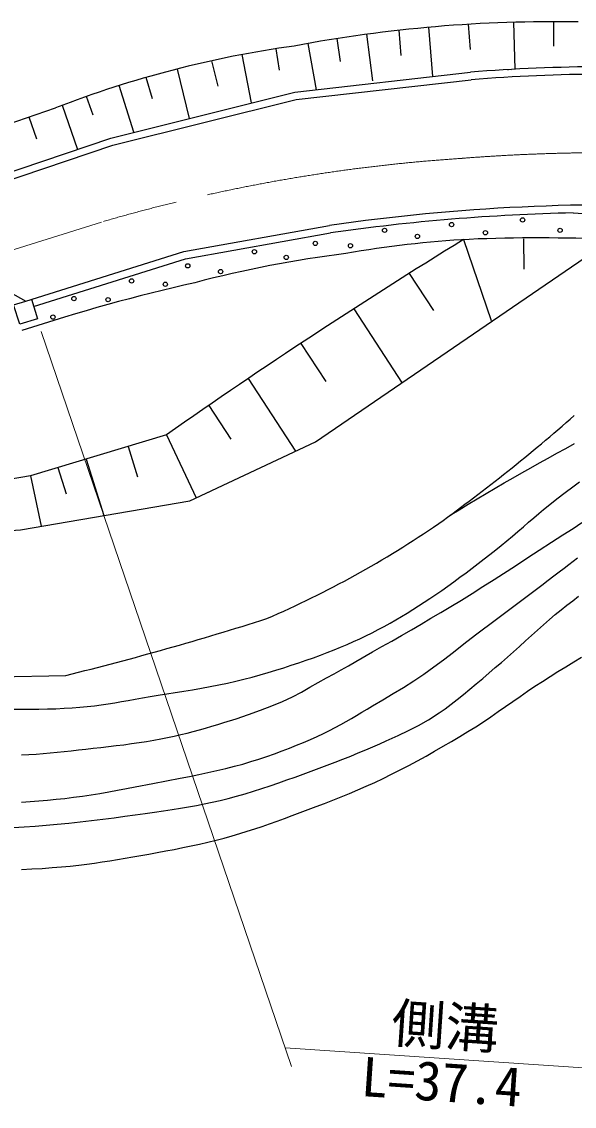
# Model space of a CAD drawing. Units: millimetres, scale not verified. Extents: x 40000 to 680000, y 20000 to 380000.
# Drawn here: x 296295 to 322041, y 272861 to 323385 of the extents above; entities that cross this region are included whole.
import ezdxf
from ezdxf.enums import TextEntityAlignment as Align

# ---------------------------------------------------------------- set-up
doc = ezdxf.new("R2010")
doc.units = ezdxf.units.MM
doc.header["$LTSCALE"] = 1000
doc.linetypes.add('CHAIN', pattern=[18.5, 12, -1.5, 3.5, -1.5])
for name, color, linetype, lineweight in [('M-BGD', 7, 'Continuous', 25), ('M-BMK', 2, 'CHAIN', 13), ('M-STR-HTXT', 7, 'Continuous', 13)]:
    doc.layers.add(name, color=color, linetype=linetype, lineweight=lineweight)
doc.styles.add('ＭＳ ゴシック', font='')
doc.styles.get('ＭＳ ゴシック').set_extended_font_data('MS Gothic')

msp = doc.modelspace()

# ---------------------------------------------------------------- linework, layer by layer
at = {"layer": 'M-BGD'}
for p, q in [((319290, 321172), (319228, 323359)), ((321094, 322252), (321094, 323385)), ((313871, 322984), (313962, 321812)), ((315252, 323123), (315431, 320826)), ((317092, 323263), (317183, 322093)), ((310033, 320217), (309648, 322374)), ((311155, 321531), (310988, 322598)), ((312661, 320637), (312369, 322799)), ((307000, 319599), (306572, 321853)), ((308301, 321133), (308144, 322127)), ((309190, 322296), (309191, 322290)), ((305141, 321560), (305428, 320387)), ((303535, 321178), (304097, 318878)), ((309018, 320102), (317199, 321029)), ((318937, 321152), (318937, 321127)), ((319106, 321161), (319108, 321135)), ((301521, 318233), (300835, 320409)), ((302387, 319790), (302100, 320790)), ((309080, 319757), (317233, 320681)), ((312670, 320516), (312671, 320509)), ((312876, 320539), (312877, 320532)), ((299619, 319038), (299316, 319904)), ((300443, 317964), (309018, 320102)), ((309548, 320162), (309550, 320150)), ((272167, 310511), (297874, 319375)), ((298181, 319491), (298892, 317436)), ((300542, 317628), (309080, 319757)), ((296630, 318946), (296984, 317922)), ((290205, 314507), (300443, 317964)), ((290317, 314175), (300542, 317628)), ((321991, 314477), (325291, 314280)), ((303849, 312675), (310633, 313891)), ((303933, 312334), (310689, 313546)), ((319677, 313263), (319690, 311858)), ((316878, 313232), (318161, 309471)), ((296492, 310373), (303849, 312675)), ((296853, 310119), (303933, 312334)), ((314353, 311662), (315485, 309925)), ((295741, 310793), (296492, 310373)), ((311762, 310011), (314018, 306550)), ((319079, 310034), (319084, 310027)), ((309297, 308401), (310457, 306620)), ((317034, 308637), (317034, 308620)), ((306848, 306763), (309056, 303376)), ((305014, 305511), (306041, 303934)), ((303037, 304136), (296705, 302233)), ((303037, 304136), (304429, 301207)), ((301255, 303601), (301694, 302183)), ((299304, 303014), (300120, 300379)), ((296705, 302233), (288704, 300814)), ((296705, 302233), (297199, 299879)), ((297984, 302618), (298366, 301387)), ((304994, 301473), (305008, 301450)), ((304167, 301084), (304171, 301073)), ((289710, 292746), (298350, 292934))]:
    msp.add_line(p, q, dxfattribs=at)
for points in [[(283885, 302982), (283557, 301344), (283838, 299332), (287459, 299138), (296247, 299716), (304128, 301066), (309981, 303817), (325291, 314280)], [(296749, 310454), (297031, 309549), (296203, 309290), (295920, 310195), (296492, 310373)], [(316257, 300393), (316677, 300649), (317097, 300903), (317517, 301156), (317937, 301406), (318355, 301653), (318772, 301897), (319187, 302137), (319600, 302373), (320009, 302605), (320416, 302833), (320822, 303059), (321232, 303285), (321643, 303510), (322051, 303732)], [(295938, 291354), (296315, 291355), (296702, 291358), (297095, 291364), (297490, 291372), (297883, 291384), (298270, 291401), (298645, 291422), (299007, 291449), (299351, 291481), (299682, 291519), (300003, 291562), (300318, 291609), (300631, 291659), (300944, 291713), (301263, 291769), (301589, 291828), (301928, 291887), (302282, 291948), (302653, 292009), (303843, 292200), (304254, 292269), (304666, 292340), (305077, 292414), (305484, 292493), (305882, 292576), (306269, 292664), (306648, 292757), (307026, 292855), (307400, 292958), (307772, 293064), (308139, 293174), (308501, 293287), (308857, 293403), (309208, 293520), (309551, 293639), (309887, 293759), (310215, 293880), (310534, 294002), (310847, 294125), (311153, 294251), (311453, 294379), (311749, 294510), (312042, 294644), (312331, 294781), (312617, 294922), (312903, 295067), (313184, 295215), (313459, 295366), (313729, 295520), (313995, 295677), (314258, 295838), (314520, 296002), (314783, 296171), (315047, 296344), (315314, 296522), (315585, 296704), (315862, 296894), (316142, 297092), (316426, 297295), (316711, 297504), (316996, 297715), (317280, 297929), (317561, 298144), (317839, 298358), (318111, 298570), (318377, 298779), (318639, 298989), (318900, 299203), (319159, 299420), (319415, 299638), (319666, 299855), (319913, 300067), (320153, 300274), (320386, 300472), (320610, 300661), (320826, 300837), (321233, 301160), (321614, 301451), (321967, 301714), (322289, 301953)], [(296283, 289226), (296626, 289248), (296963, 289272), (297295, 289298), (297623, 289327), (297950, 289357), (298278, 289390), (298607, 289424), (298940, 289460), (299279, 289498), (299625, 289537), (299977, 289577), (300334, 289618), (300693, 289662), (301051, 289707), (301408, 289755), (301761, 289806), (302107, 289859), (302445, 289916), (302773, 289976), (303090, 290039), (303400, 290106), (303702, 290176), (303999, 290248), (304291, 290323), (304580, 290401), (304865, 290481), (305149, 290564), (305432, 290648), (305715, 290735), (306286, 290916), (306857, 291108), (307416, 291309), (307951, 291515), (308450, 291723), (308906, 291936), (309329, 292157), (309727, 292381), (310110, 292602), (310488, 292814), (310848, 293012), (311185, 293199), (311516, 293385), (311860, 293579), (312645, 294025), (313081, 294273), (313532, 294531), (313991, 294794), (314449, 295060), (314904, 295325), (315361, 295593), (315824, 295866), (316295, 296149), (316778, 296443), (317275, 296752), (317784, 297074), (318302, 297405), (319346, 298075), (319883, 298421), (321510, 299477), (321987, 299784), (322398, 300049)], [(296292, 287036), (296693, 287060), (297094, 287089), (297495, 287123), (297898, 287162), (298305, 287205), (298715, 287254), (299124, 287311), (299534, 287372), (299943, 287439), (300353, 287511), (300763, 287585), (301174, 287662), (301586, 287741), (302412, 287902), (303683, 288146), (304113, 288231), (304542, 288318), (304968, 288408), (305388, 288501), (305801, 288598), (306203, 288700), (306592, 288806), (306971, 288918), (307345, 289036), (307711, 289158), (308071, 289284), (308423, 289413), (308767, 289545), (309103, 289679), (309430, 289814), (309747, 289950), (310054, 290085), (310349, 290221), (310629, 290360), (310898, 290500), (311158, 290642), (311410, 290784), (311657, 290928), (311900, 291073), (312143, 291218), (312386, 291364), (312633, 291510), (313125, 291798), (313606, 292084), (314082, 292375), (314557, 292677), (315035, 292996), (315499, 293327), (315948, 293665), (316405, 294020), (316893, 294400), (317436, 294816), (318419, 295556), (320531, 297142), (320826, 297363), (321093, 297565), (321339, 297753), (321569, 297929), (321785, 298096), (321991, 298254), (322192, 298407)], [(295908, 285851), (296416, 285879), (296921, 285913), (297432, 285954), (297955, 286002), (298485, 286055), (299020, 286113), (299553, 286175), (300081, 286240), (300599, 286306), (301104, 286373), (301589, 286440), (302052, 286506), (302490, 286569), (302907, 286630), (303305, 286690), (303690, 286752), (304065, 286815), (304434, 286881), (304799, 286952), (305167, 287029), (305539, 287114), (305920, 287207), (306309, 287310), (306700, 287422), (307092, 287540), (307485, 287665), (307877, 287794), (308268, 287927), (308655, 288063), (309038, 288199), (309416, 288336), (309788, 288471), (310157, 288607), (310527, 288747), (310896, 288889), (311262, 289033), (311622, 289178), (311976, 289324), (312321, 289468), (312655, 289612), (312975, 289752), (313281, 289890), (313833, 290140), (314320, 290366), (314778, 290596), (315241, 290860), (315746, 291184), (316019, 291377), (316300, 291586), (316588, 291810), (316880, 292046), (317177, 292290), (317474, 292540), (317772, 292793), (318359, 293295), (318646, 293539), (318930, 293783), (319212, 294033), (319493, 294286), (319773, 294541), (320052, 294795), (320329, 295047), (320605, 295294), (320879, 295535), (321152, 295767), (321423, 295988), (321694, 296202), (321967, 296412), (322240, 296618)], [(296284, 283889), (296774, 283916), (297252, 283946), (297711, 283979), (298147, 284015), (298559, 284054), (298952, 284096), (299328, 284142), (299693, 284191), (300050, 284243), (300403, 284298), (300754, 284356), (301109, 284416), (301471, 284479), (301844, 284545), (302226, 284613), (302614, 284683), (303006, 284756), (303400, 284831), (303795, 284910), (304189, 284991), (304581, 285076), (304969, 285165), (305352, 285259), (305727, 285356), (306094, 285458), (306452, 285563), (306804, 285671), (307152, 285784), (307498, 285900), (307844, 286020), (308192, 286144), (308544, 286272), (308902, 286405), (309267, 286541), (309641, 286681), (310019, 286824), (310401, 286970), (310787, 287120), (311176, 287274), (311567, 287434), (311959, 287599), (312351, 287770), (312744, 287947), (313135, 288132), (313529, 288326), (313927, 288528), (314328, 288739), (314730, 288955), (315133, 289177), (315533, 289403), (315929, 289631), (316321, 289860), (316705, 290088), (317081, 290316), (317447, 290544), (317805, 290775), (318155, 291009), (318500, 291245), (318841, 291482), (319181, 291720), (319521, 291956), (319863, 292192), (320208, 292425), (320559, 292655), (320916, 292883), (321279, 293111), (321644, 293339), (322012, 293565), (322380, 293790)]]:
    msp.add_lwpolyline(points, dxfattribs=at)
for centre in [(313204, 313666), (316323, 313931), (319629, 314149), (321376, 313666), (314732, 313385), (317898, 313556), (307137, 312667), (309975, 313057), (311613, 312948), (308618, 312402), (304033, 312012), (305561, 311747), (301413, 311311), (302988, 311155), (298730, 310484), (300321, 310437), (297748, 309626)]:
    msp.add_circle(centre, 100, dxfattribs=at)
for centre, radius, start, end in [((321085, 258224), 65160, 88.99489, 100.69992), ((316001, 272267), 50475, 97.9887, 111.0468), ((323453, 244725), 76560, 85.48092, 94.68509), ((323453, 244725), 76210, 85.48352, 94.68101), ((324097, 220791), 94068, 87.24397, 98.22901), ((324022, 220781), 93718, 91.24177, 98.17902), ((320389, 233919), 79394, 87.55844, 92.34341), ((458144, 83175), 269967, 121.55196, 125.06756), ((319732, 265609), 47708, 93.1119, 100.0579), ((318261, 258109), 54905, 97.1781, 104.6589), ((324074, 224180), 89250, 102.75642, 108.13441), ((267551, 366888), 82425, 305.76427, 311.38262), ((289125, 338689), 46945, 293.3392, 304.5137), ((263979, 432340), 143581, 283.85025, 287.73812)]:
    msp.add_arc(centre, radius, start, end, dxfattribs=at)
at = {"layer": 'M-BMK'}
msp.add_line((275215, 306244), (300007, 314052), dxfattribs=at)
for centre, radius, start, end in [((321914, 239072), 78114, 93.74465, 106.28723), ((323485, 232416), 84867, 76.70468, 94.50965)]:
    msp.add_arc(centre, radius, start, end, dxfattribs=at)
at = {"layer": 'M-STR-HTXT'}
for p, q in [((297195, 308954), (308863, 274714)), ((308566, 275584), (324908, 274485))]:
    msp.add_line(p, q, dxfattribs=at)

# ---------------------------------------------------------------- texts
at = {"layer": 'M-STR-HTXT', "style": 'ＭＳ ゴシック'}
for s, p in [('側溝', (315935, 275138)), ('L=37.4', (315761, 272544))]:
    msp.add_text(s, height=1833, rotation=356.151, dxfattribs=at).set_placement(p, align=Align.BOTTOM_CENTER)

doc.saveas('drawing.dxf')
